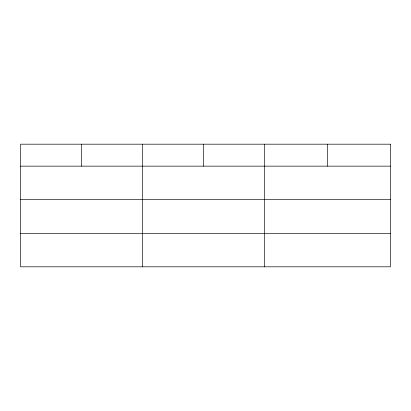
<?xml version="1.0" encoding="UTF-8"?>
<svg xmlns="http://www.w3.org/2000/svg" width="411" height="411" viewBox="0 0 411 411"><rect width="100%" height="100%" fill="white"/><g stroke="black" fill="none" stroke-linecap="round" stroke-linejoin="round"><path stroke-width="0.62" d="M20.55 166.147L390.45 166.147M20.55 199.366L390.45 199.366M20.55 233.592L390.45 233.592M327.567 144.189L327.567 166.147M264.684 144.189L264.684 266.811M203.65 144.189L203.65 166.147M142.617 144.189L142.617 266.811M81.584 144.189L81.584 166.147M390.45 144.189L20.55 144.189L20.55 266.811L390.45 266.811L390.45 144.189"/></g></svg>
